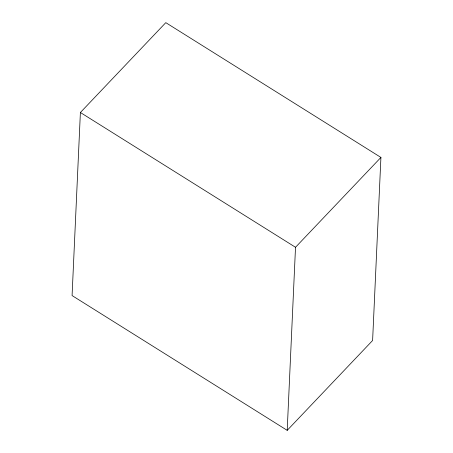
<?xml version="1.0" encoding="UTF-8"?>
<svg xmlns="http://www.w3.org/2000/svg" width="453" height="453" viewBox="0 0 453 453"><rect width="100%" height="100%" fill="white"/><g stroke="black" fill="none" stroke-linecap="round" stroke-linejoin="round"><path stroke-width="0.68" d="M80.391 112.503L72.078 295.571L287.202 430.35L372.609 340.497L380.922 157.429L165.798 22.65L80.391 112.503L295.515 247.281L287.202 430.35M295.515 247.281L380.922 157.429"/></g></svg>
